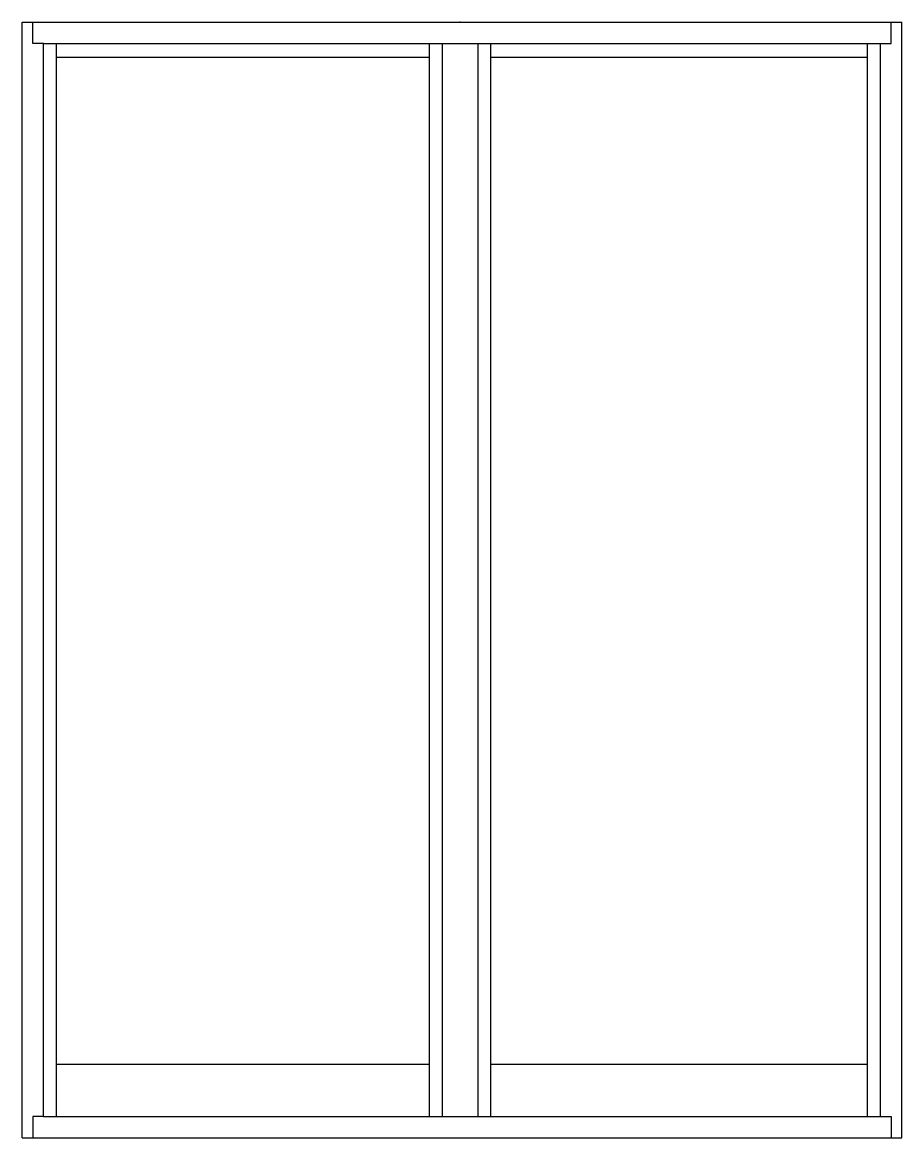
# Model space of a CAD drawing. Extents: x -8 to 56, y -99 to 66.
# Drawn here: x -4.7 to 55.7, y -98.7 to -22.1 of the extents above; entities that cross this region are included whole.
import ezdxf

# ---------------------------------------------------------------- set-up
doc = ezdxf.new("R2010")
doc.units = 0
doc.header["$MEASUREMENT"] = 0
for name, color, linetype in [('FRAME', 1, 'CONTINUOUS'), ('SASH', 5, 'CONTINUOUS'), ('TEXT', 7, 'CONTINUOUS')]:
    doc.layers.add(name, color=color, linetype=linetype)

msp = doc.modelspace()

# ---------------------------------------------------------------- linework, layer by layer
at = {"layer": 'FRAME'}
for p, q in [((-4.746, -22.053), (55.664, -22.053)), ((-4.746, -98.719), (-4.746, -22.053)), ((-4.019, -23.507), (-4.019, -22.053)), ((54.937, -23.507), (54.937, -22.053)), ((55.664, -98.719), (55.664, -22.053)), ((-3.292, -23.507), (-4.019, -23.507)), ((-3.292, -23.507), (54.21, -23.507)), ((-3.292, -97.265), (-3.292, -23.507)), ((24.123, -97.265), (24.123, -23.507)), ((26.559, -97.265), (26.559, -23.507)), ((54.21, -97.265), (54.21, -23.507)), ((54.21, -23.507), (54.937, -23.507)), ((-3.292, -97.265), (-4.019, -97.265)), ((-4.019, -97.265), (-4.019, -98.719)), ((-3.292, -97.265), (54.21, -97.265)), ((54.21, -97.265), (54.937, -97.265)), ((54.937, -97.265), (54.937, -98.719)), ((-4.746, -98.719), (55.664, -98.719))]:
    msp.add_line(p, q, dxfattribs=at)
at = {"layer": 'SASH'}
for p, q in [((-2.404, -97.265), (-2.404, -23.507)), ((23.235, -97.265), (23.235, -23.507)), ((27.447, -97.265), (27.447, -23.507)), ((53.322, -97.265), (53.322, -23.507)), ((-2.404, -24.45), (23.235, -24.45)), ((27.447, -24.45), (53.322, -24.45)), ((-2.404, -93.666), (23.235, -93.666)), ((27.447, -93.666), (53.322, -93.666))]:
    msp.add_line(p, q, dxfattribs=at)
at = {"layer": 'TEXT'}
msp.add_point((25.341, -22.053), dxfattribs=at)

doc.saveas('drawing.dxf')
